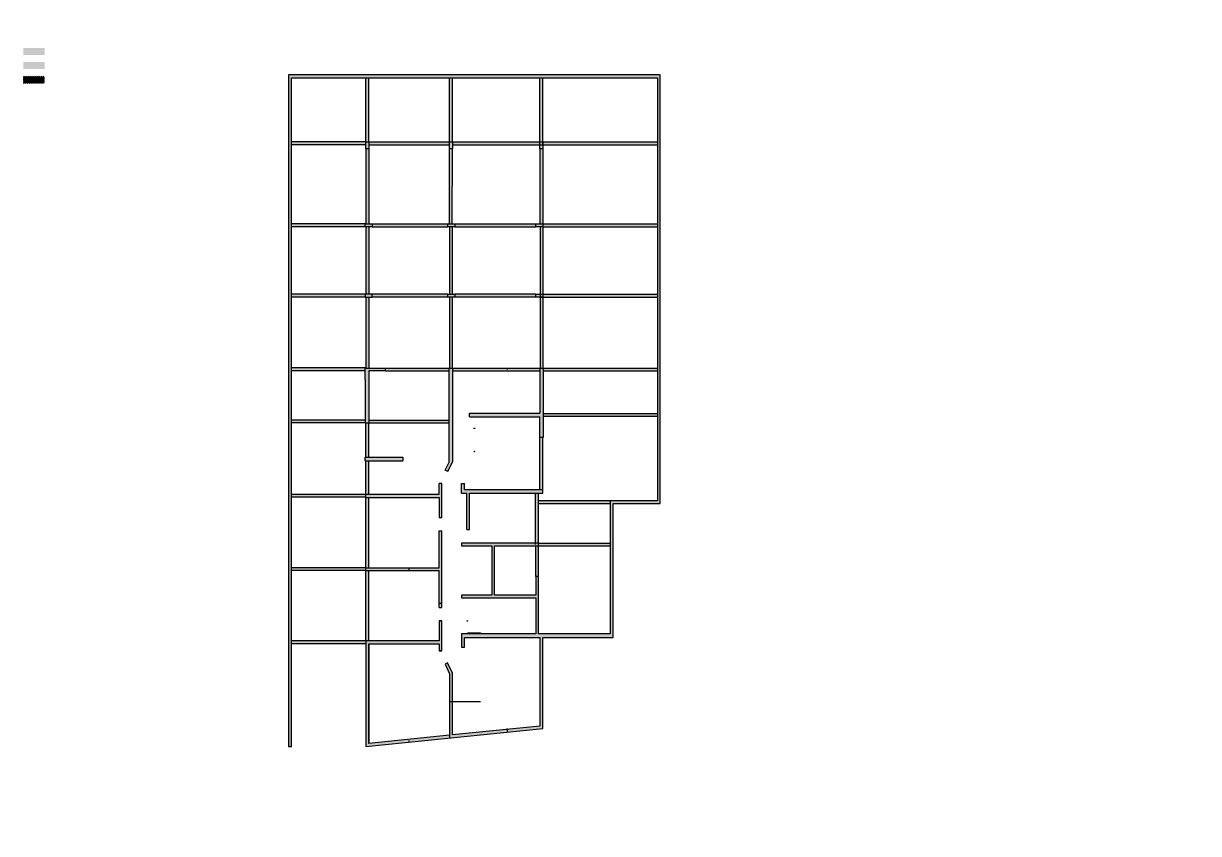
# Model space of a CAD drawing. Header units: millimetres. Extents: x -13 to 207, y 5 to 62.
# Drawn here: x -13.4 to 70, y 4.6 to 62.1 of the extents above; entities that cross this region are included whole.
import ezdxf
from ezdxf.enums import TextEntityAlignment as Align

# ---------------------------------------------------------------- set-up
doc = ezdxf.new("R2010")
doc.units = ezdxf.units.MM
for name, color, linetype in [('GRIS', 9, 'Continuous'), ('MUROS_EST', 5, 'Continuous'), ('PUERTAS', 1, 'Continuous'), ('VIGAS_1', 2, 'Continuous')]:
    doc.layers.add(name, color=color, linetype=linetype)
doc.layers.get('0').off()
doc.layers.get('GRIS').off()
doc.styles.add('ROMAND', font='romand', dxfattribs={"height": 31.5})
pattern_1 = [(0, (0, 0), (0, 6.985), [5.08, -1.905]), (90, (0, 0), (-6.985, 4e-16), [5.08, -1.905])]

# ---------------------------------------------------------------- blocks, each defined once
blk = doc.blocks.new('P_75')
at = {"color": 9}
blk.add_arc((-0.013, 0.059), 0.722, 93.33599, 179.93331, dxfattribs=at)
at = {"layer": 'PUERTAS'}
blk.add_lwpolyline([(-0.015, 0.06), (-0.055, 0.06), (-0.055, 0.78), (-0.015, 0.78)], close=True, dxfattribs=at)
for points in [[(-0.75, 0), (-0.725, 0), (-0.725, 0.02), (-0.735, 0.02), (-0.735, 0.06), (-0.75, 0.06)], [(0, 0.06), (-0.015, 0.06), (-0.015, 0.02), (-0.025, 0.02), (-0.025, 0), (0, 0)]]:
    blk.add_lwpolyline(points, dxfattribs=at)
blk = doc.blocks.new('EJE-1')
at = {"color": 3, "linetype": 'Continuous'}
blk.add_circle((0, 0), 35, dxfattribs=at)
at = {"color": 5, "linetype": 'Continuous', "style": 'ROMAND'}
blk.add_attdef('0', text='', height=25, dxfattribs=at).set_placement((0.2, 0), align=Align.MIDDLE)

msp = doc.modelspace()

# ---------------------------------------------------------------- hatches: boundary and pattern name
at = {"layer": 'MUROS_EST', "transparency": 33554687}
h = msp.add_hatch(color=256, dxfattribs=at)
h.dxf.hatch_style = 1
h.paths.add_polyline_path([(-11.911, 60.363), (-13.411, 60.363), (-13.411, 59.863), (-11.911, 59.863)])
h = msp.add_hatch(color=5, dxfattribs=at)
h.dxf.hatch_style = 1
h.paths.add_polyline_path([(28.465, 28.023), (31.815, 28.023), (31.815, 58.443), (5.415, 58.443), (5.415, 10.79), (5.615, 10.79), (5.615, 58.243), (31.615, 58.243), (31.615, 28.223), (28.265, 28.223), (28.265, 18.777), (23.163, 18.777), (23.163, 19.274), (22.963, 19.274), (22.963, 18.777), (17.705, 18.777), (17.705, 17.827), (17.905, 17.827), (17.905, 18.527), (23.263, 18.527), (23.263, 12.243), (19.34, 11.845), (19.34, 11.645), (23.463, 12.064), (23.463, 18.527), (28.465, 18.527)], flags=17)
h.paths.add_polyline_path([(23.163, 22.847), (22.963, 22.847), (22.963, 21.527), (20.04, 21.527), (20.04, 25.027), (23.163, 25.027), (23.16, 25.227), (17.705, 25.227), (17.705, 25.027), (19.84, 25.027), (19.84, 21.527), (17.705, 21.527), (17.705, 21.327), (22.963, 21.327), (22.963, 19.274), (23.163, 19.274)], flags=16)
h.paths.add_polyline_path([(16.305, 19.707), (16.105, 19.707), (16.105, 18.277), (10.905, 18.277), (10.905, 10.79), (23.463, 12.064), (23.463, 18.527), (28.465, 18.527), (28.465, 28.023), (31.815, 28.023), (31.815, 58.443), (5.415, 58.443), (5.415, 10.79), (5.615, 10.79), (5.615, 58.243), (31.615, 58.243), (31.615, 28.223), (28.265, 28.223), (28.265, 18.777), (23.163, 18.777), (23.163, 19.274), (22.963, 19.274), (22.963, 18.777), (17.705, 18.777), (17.705, 17.827), (17.905, 17.827), (17.905, 18.527), (23.263, 18.527), (23.263, 12.243), (17.055, 11.614), (17.055, 15.987), (16.71, 16.718), (16.529, 16.633), (16.855, 15.942), (16.855, 11.593), (11.105, 11.01), (11.105, 18.077), (16.105, 18.077), (16.105, 17.577), (16.305, 17.577)])
h = msp.add_hatch(color=5, dxfattribs=at)
h.dxf.hatch_style = 1
h.paths.add_polyline_path([(28.465, 28.023), (31.815, 28.023), (31.815, 58.443), (5.415, 58.443), (5.415, 10.79), (5.615, 10.79), (5.615, 58.243), (31.615, 58.243), (31.615, 28.223), (28.265, 28.223), (28.265, 18.777), (23.163, 18.777), (23.163, 19.274), (22.963, 19.274), (22.963, 18.777), (17.705, 18.777), (17.705, 17.827), (17.905, 17.827), (17.905, 18.527), (23.263, 18.527), (23.263, 12.243), (17.055, 11.614), (17.055, 15.987), (16.71, 16.718), (16.529, 16.633), (16.855, 15.942), (16.855, 11.593), (11.105, 11.01), (11.105, 18.077), (16.105, 18.077), (16.105, 17.577), (16.305, 17.577), (16.305, 19.707), (16.105, 19.707), (16.105, 18.277), (10.905, 18.277), (10.905, 10.79), (23.463, 12.064), (23.463, 18.527), (28.465, 18.527)])
h = msp.add_hatch(dxfattribs=at)
h.set_pattern_fill('_USER', color=5, scale=0.058, angle=25, pattern_type=0)
h.set_pattern_definition([(25, (0, 0), (-0.02451186, 0.05256585), [])])
h.paths.add_polyline_path([(-11.911, 58.363), (-13.411, 58.363), (-13.411, 57.863), (-11.911, 57.863)])
h = msp.add_hatch(color=2, dxfattribs=at)
h.dxf.hatch_style = 1
h.paths.add_polyline_path([(11.105, 28.452), (10.905, 28.452), (10.905, 23.477), (11.105, 23.477)])
h.paths.add_polyline_path([(10.905, 23.477), (5.615, 23.477), (5.615, 23.277), (10.905, 23.277)])
h.paths.add_polyline_path([(11.105, 23.277), (10.905, 23.277), (10.905, 18.277), (11.105, 18.277)])
h.paths.add_polyline_path([(10.905, 18.277), (5.615, 18.277), (5.615, 18.077), (10.905, 18.077)])
h.paths.add_polyline_path([(28.265, 25.227), (23.16, 25.227), (23.163, 25.027), (28.265, 25.027)])
h.paths.add_polyline_path([(16.83, 33.947), (11.105, 33.947), (11.105, 33.747), (16.83, 33.747)])
h.paths.add_polyline_path([(10.855, 33.947), (5.615, 33.947), (5.615, 33.747), (10.855, 33.747)])
h.paths.add_polyline_path([(10.855, 37.651), (5.615, 37.651), (5.615, 37.451), (10.855, 37.451)])
h.paths.add_polyline_path([(23.263, 37.647), (17.08, 37.647), (17.08, 37.447), (23.263, 37.447)])
h.paths.add_polyline_path([(31.615, 34.425), (23.513, 34.425), (23.513, 34.225), (31.615, 34.225)])
h.paths.add_polyline_path([(30.015, 37.647), (23.513, 37.647), (23.513, 37.447), (30.015, 37.447)])
h.paths.add_polyline_path([(31.615, 42.876), (23.478, 42.876), (23.478, 42.676), (31.615, 42.676)])
h.paths.add_polyline_path([(23.478, 47.676), (23.278, 47.676), (23.278, 42.876), (23.478, 42.876)])
h.paths.add_polyline_path([(22.978, 42.876), (17.215, 42.876), (17.215, 42.676), (22.978, 42.676)])
h.paths.add_polyline_path([(17.04, 47.676), (16.84, 47.676), (16.84, 42.876), (17.04, 42.876)])
h.paths.add_polyline_path([(16.715, 42.876), (11.355, 42.876), (11.355, 42.676), (16.715, 42.676)])
h.paths.add_polyline_path([(11.106, 47.676), (10.906, 47.676), (10.906, 42.876), (11.106, 42.876)])
h.paths.add_polyline_path([(10.855, 42.876), (5.615, 42.876), (5.615, 42.676), (10.855, 42.676)])
h.paths.add_polyline_path([(11.106, 42.676), (10.906, 42.676), (10.906, 37.647), (11.106, 37.647)])
h.paths.add_polyline_path([(11.106, 53.193), (10.906, 53.193), (10.906, 47.876), (11.106, 47.876)])
h.paths.add_polyline_path([(16.715, 47.876), (11.355, 47.876), (11.355, 47.676), (16.715, 47.676)])
h.paths.add_polyline_path([(10.855, 47.876), (5.615, 47.876), (5.615, 47.676), (10.855, 47.676)])
h.paths.add_polyline_path([(17.055, 53.192), (17.055, 53.193), (16.855, 53.193), (16.841, 47.876), (17.041, 47.876)])
h.paths.add_polyline_path([(22.978, 47.876), (17.215, 47.876), (17.215, 47.676), (22.978, 47.676)])
h.paths.add_polyline_path([(23.461, 53.193), (23.261, 53.193), (23.261, 47.876), (23.461, 47.876)])
h.paths.add_polyline_path([(31.615, 47.876), (23.478, 47.876), (23.478, 47.676), (31.615, 47.676)])
h.paths.add_polyline_path([(31.615, 53.693), (23.461, 53.693), (23.461, 53.493), (31.615, 53.493)])
h.paths.add_polyline_path([(23.461, 58.243), (23.261, 58.243), (23.261, 53.693), (23.461, 53.693)])
h.paths.add_polyline_path([(23.261, 53.693), (17.055, 53.693), (17.055, 53.493), (23.261, 53.493)])
h.paths.add_polyline_path([(17.055, 58.243), (16.855, 58.243), (16.855, 53.693), (17.055, 53.693)])
h.paths.add_polyline_path([(11.106, 58.243), (10.906, 58.243), (10.906, 53.693), (11.106, 53.693)])
h.paths.add_polyline_path([(10.906, 53.693), (5.615, 53.693), (5.615, 53.493), (10.906, 53.493)])
h.paths.add_polyline_path([(16.855, 53.693), (11.106, 53.693), (11.106, 53.493), (16.855, 53.493)])
h.paths.add_polyline_path([(23.926, 38.063), (27.893, 38.063), (27.893, 38.361), (23.926, 38.361)], flags=9)
h = msp.add_hatch(color=5, dxfattribs=at)
h.dxf.hatch_style = 1
h.paths.add_polyline_path([(16.305, 26.097), (16.105, 26.097), (16.105, 23.477), (10.905, 23.477), (10.905, 23.277), (16.105, 23.277), (16.105, 20.657), (16.305, 20.657)])
h.paths.add_polyline_path([(16.305, 29.447), (16.105, 29.447), (16.105, 28.702), (10.905, 28.702), (10.905, 28.452), (16.105, 28.452), (16.105, 27.047), (16.305, 27.047)])
h.paths.add_polyline_path([(23.463, 29.022), (17.905, 29.022), (17.905, 29.447), (17.705, 29.447), (17.705, 28.772), (18.063, 28.772), (18.063, 26.177), (18.263, 26.177), (18.263, 28.772), (23.463, 28.772)])
h.paths.add_polyline_path([(13.526, 31.322), (10.853, 31.322), (10.853, 31.072), (13.526, 31.072)])
h.paths.add_polyline_path([(23.513, 37.647), (23.263, 37.647), (23.263, 34.432), (18.263, 34.432), (18.263, 34.182), (23.263, 34.182), (23.263, 32.737), (23.513, 32.737)])
h.paths.add_polyline_path([(17.08, 37.647), (16.83, 37.647), (16.83, 30.973), (16.543, 30.388), (16.723, 30.3), (17.08, 31.028)])
h.paths.add_polyline_path([(11.105, 37.447), (12.287, 37.447), (12.287, 37.647), (10.855, 37.647), (10.855, 36.833), (10.855, 33.747), (11.105, 33.747)])
h.paths.add_polyline_path([(23.478, 47.876), (22.978, 47.876), (22.978, 47.676), (23.478, 47.676)])
h.paths.add_polyline_path([(23.278, 42.876), (22.978, 42.876), (22.978, 42.676), (23.278, 42.676)])
h.paths.add_polyline_path([(23.478, 42.876), (23.278, 42.876), (23.278, 42.676), (23.478, 42.676)])
h.paths.add_polyline_path([(17.215, 42.876), (16.715, 42.876), (16.715, 42.676), (17.215, 42.676)])
h.paths.add_polyline_path([(17.215, 47.876), (16.715, 47.876), (16.715, 47.676), (17.215, 47.676)])
h.paths.add_polyline_path([(17.055, 53.693), (16.855, 53.693), (16.855, 53.193), (17.055, 53.193)])
h.paths.add_polyline_path([(23.461, 53.493), (23.261, 53.493), (23.261, 53.193), (23.461, 53.193)])
h.paths.add_polyline_path([(23.461, 53.693), (23.261, 53.693), (23.261, 53.493), (23.461, 53.493)])
h.paths.add_polyline_path([(11.106, 53.693), (10.906, 53.693), (10.906, 53.193), (11.106, 53.193)])
h.paths.add_polyline_path([(11.355, 47.876), (10.855, 47.876), (10.855, 47.676), (11.355, 47.676)])
h.paths.add_polyline_path([(11.355, 42.876), (10.855, 42.876), (10.855, 42.676), (11.355, 42.676)])
h = msp.add_hatch(color=2, dxfattribs=at)
h.dxf.hatch_style = 1
h.paths.add_polyline_path([(31.615, 37.647), (30.015, 37.647), (30.015, 37.447), (31.615, 37.447)])
h.paths.add_polyline_path([(23.478, 42.676), (23.278, 42.676), (23.278, 37.647), (23.478, 37.647)])
h.paths.add_polyline_path([(17.04, 42.676), (16.84, 42.676), (16.84, 37.647), (17.04, 37.647)])
h.paths.add_polyline_path([(28.265, 28.22), (23.16, 28.22), (23.16, 28.02), (28.265, 28.02)])
h.paths.add_polyline_path([(23.16, 28.772), (22.96, 28.772), (22.96, 25.227), (23.16, 25.227)])
h = msp.add_hatch(color=2, dxfattribs=at)
h.dxf.hatch_style = 1
h.paths.add_polyline_path([(16.83, 37.647), (12.287, 37.647), (12.287, 37.447), (16.83, 37.447)])
h = msp.add_hatch(color=5, dxfattribs=at)
h.dxf.hatch_style = 1
h.paths.add_polyline_path([(16.955, 34.307), (16.83, 34.307), (16.83, 30.973), (16.543, 30.388), (16.633, 30.344), (16.955, 31.001)])
h.paths.add_polyline_path([(17.08, 34.307), (16.955, 34.307), (16.955, 31.001), (17.08, 31.256)])
h.paths.add_polyline_path([(16.955, 30.773), (16.955, 31.001), (16.633, 30.344), (16.723, 30.3)])
h.paths.add_polyline_path([(17.066, 31.001), (16.955, 31.001), (16.955, 30.773)])
h.paths.add_polyline_path([(17.08, 31.256), (16.955, 31.001), (17.066, 31.001), (17.08, 31.028)], flags=0)
h = msp.add_hatch(color=2, dxfattribs=at)
h.dxf.hatch_style = 1
h.paths.add_polyline_path([(11.105, 33.747), (10.905, 33.747), (10.905, 31.322), (11.105, 31.322)])
h.paths.add_polyline_path([(11.105, 31.072), (10.905, 31.072), (10.905, 28.702), (11.105, 28.702)])
h = msp.add_hatch(color=2, dxfattribs=at)
h.dxf.hatch_style = 1
h.paths.add_polyline_path([(23.463, 32.737), (23.263, 32.737), (23.261, 29.022), (23.461, 29.022)])
h.paths.add_polyline_path([(23.163, 23.707), (22.963, 23.707), (22.963, 22.847), (23.163, 22.847)])
h.paths.add_polyline_path([(23.073, 25.027), (22.963, 25.027), (22.963, 23.797), (23.073, 23.797)], flags=17)
h.paths.add_polyline_path([(23.163, 25.027), (23.073, 25.027), (23.073, 23.797), (22.963, 23.797), (22.963, 23.707), (23.163, 23.707)])
h.paths.add_polyline_path([(22.303, 22.994), (23.023, 22.994), (23.023, 23.234), (22.303, 23.234)], flags=9)
at = {"layer": 'PUERTAS', "transparency": 33554687}
h = msp.add_hatch(dxfattribs=at)
h.set_pattern_fill('ANGLE', color=256)
h.set_pattern_definition(pattern_1)
h.paths.add_polyline_path([(16.305, 26.097), (16.105, 26.097), (16.105, 23.477), (10.905, 23.477), (10.905, 23.277), (16.105, 23.277), (16.105, 20.657), (16.305, 20.657)])
edge = h.paths.add_edge_path()
edge.add_line((17.055, 13.723), (17.055, 11.614))
edge.add_line((16.855, 13.723), (16.855, 11.593))
edge.add_line((16.945, 16.221), (17.055, 15.987))
edge.add_line((16.764, 16.135), (16.945, 16.221))
edge.add_line((16.855, 15.942), (16.764, 16.135))
edge.add_line((16.855, 13.723), (16.855, 15.942))
edge.add_line((17.055, 13.723), (17.055, 15.987))
edge.add_line((17.055, 11.614), (23.263, 12.243))
edge.add_line((11.105, 11.01), (16.855, 11.593))
edge.add_line((10.906, 10.79), (23.463, 12.064))
at = {"layer": 'VIGAS_1', "transparency": 33554687}
h = msp.add_hatch(color=2, dxfattribs=at)
h.dxf.hatch_style = 1
h.paths.add_polyline_path([(-11.911, 59.363), (-13.411, 59.363), (-13.411, 58.863), (-11.911, 58.863)])
h = msp.add_hatch(dxfattribs=at)
h.set_pattern_fill('ANGLE', color=256)
h.set_pattern_definition(pattern_1)
h.paths.add_polyline_path([(19.34, 37.647), (17.08, 37.647), (17.08, 37.547), (19.34, 37.547)])
h.paths.add_polyline_path([(19.34, 37.547), (17.08, 37.547), (17.08, 37.447), (19.34, 37.447)])
h.paths.add_polyline_path([(11.005, 38.439), (10.906, 38.439), (10.906, 37.647), (11.005, 37.647)])
h.paths.add_polyline_path([(11.106, 38.439), (11.005, 38.439), (11.005, 37.647), (11.106, 37.647)])
h = msp.add_hatch(dxfattribs=at)
h.set_pattern_fill('ANGLE', color=256)
h.set_pattern_definition(pattern_1)
h.paths.add_polyline_path([(23.263, 37.647), (17.08, 37.647), (17.08, 37.547), (23.263, 37.547)])
h = msp.add_hatch(dxfattribs=at)
h.set_pattern_fill('ANGLE', color=256)
h.set_pattern_definition(pattern_1)
h.paths.add_polyline_path([(23.263, 37.647), (19.34, 37.647), (19.34, 37.547), (23.263, 37.547)])
h = msp.add_hatch(dxfattribs=at)
h.set_pattern_fill('ANGLE', color=256)
h.set_pattern_definition(pattern_1)
h.paths.add_polyline_path([(23.363, 25.127), (23.163, 25.127), (23.163, 25.027), (23.363, 25.027)])
h.paths.add_polyline_path([(23.363, 25.227), (23.163, 25.227), (23.163, 25.127), (23.363, 25.127)])
h.paths.add_polyline_path([(24.088, 25.227), (23.363, 25.227), (23.363, 25.127), (24.088, 25.127)])
h.paths.add_polyline_path([(24.088, 25.127), (23.363, 25.127), (23.363, 25.027), (24.088, 25.027)])
h.paths.add_polyline_path([(24.088, 34.425), (23.513, 34.425), (23.513, 34.307), (24.088, 34.307)])
h.paths.add_polyline_path([(24.088, 34.307), (23.513, 34.307), (23.513, 34.225), (24.088, 34.225)])
h.paths.add_polyline_path([(25.26, 34.307), (25.212, 34.307), (24.088, 34.307), (24.088, 34.225), (25.26, 34.225)])
h.paths.add_polyline_path([(28.365, 34.425), (24.088, 34.425), (24.088, 34.307), (25.212, 34.307), (25.26, 34.307), (28.365, 34.307)])
h.paths.add_polyline_path([(28.365, 34.307), (25.262, 34.307), (25.297, 34.272), (25.305, 34.262), (25.262, 34.305), (25.262, 34.257), (25.262, 34.225), (28.365, 34.225)])
h.paths.add_polyline_path([(28.999, 34.425), (28.365, 34.425), (28.365, 34.307), (28.999, 34.307)])
h.paths.add_polyline_path([(28.999, 34.307), (28.365, 34.307), (28.365, 34.225), (28.999, 34.225)])
h.paths.add_polyline_path([(29.99, 34.307), (28.999, 34.307), (28.999, 34.225), (30.011, 34.225)])
h.paths.add_polyline_path([(29.961, 34.425), (28.999, 34.425), (28.999, 34.307), (29.99, 34.307)])
h.paths.add_polyline_path([(30.537, 34.425), (29.961, 34.425), (29.99, 34.307), (30.508, 34.307)])
h.paths.add_polyline_path([(30.508, 34.307), (29.99, 34.307), (30.011, 34.225), (30.487, 34.225)])
h.paths.add_polyline_path([(31.499, 34.307), (30.508, 34.307), (30.487, 34.225), (31.499, 34.225)])
h.paths.add_polyline_path([(31.499, 34.425), (30.537, 34.425), (30.508, 34.307), (31.499, 34.307)])
h.paths.add_polyline_path([(31.615, 34.425), (31.499, 34.425), (31.499, 34.307), (31.615, 34.307)])
h.paths.add_polyline_path([(31.615, 34.307), (31.499, 34.307), (31.499, 34.225), (31.615, 34.225)])
h.paths.add_polyline_path([(24.088, 37.547), (23.513, 37.547), (23.513, 37.447), (24.088, 37.447)])
h.paths.add_polyline_path([(24.088, 37.647), (23.513, 37.647), (23.513, 37.547), (24.088, 37.547)])
h.paths.add_polyline_path([(28.999, 37.647), (28.365, 37.647), (28.365, 37.547), (28.999, 37.547)])
h.paths.add_polyline_path([(28.999, 37.547), (28.365, 37.547), (28.365, 37.447), (28.999, 37.447)])
h.paths.add_polyline_path([(29.18, 37.547), (28.999, 37.547), (28.999, 37.447), (29.205, 37.447)])
h.paths.add_polyline_path([(29.155, 37.647), (28.999, 37.647), (28.999, 37.547), (29.18, 37.547)])
h.paths.add_polyline_path([(30.015, 37.647), (29.155, 37.647), (29.18, 37.547), (30.015, 37.547)])
h.paths.add_polyline_path([(30.015, 37.547), (29.18, 37.547), (29.205, 37.447), (30.015, 37.447)])
h.paths.add_polyline_path([(31.343, 37.647), (30.015, 37.647), (30.015, 37.547), (31.318, 37.547)])
h.paths.add_polyline_path([(31.318, 37.547), (30.015, 37.547), (30.015, 37.447), (31.293, 37.447)])
h.paths.add_polyline_path([(31.499, 37.547), (31.318, 37.547), (31.293, 37.447), (31.499, 37.447)])
h.paths.add_polyline_path([(31.499, 37.647), (31.343, 37.647), (31.318, 37.547), (31.499, 37.547)])
h.paths.add_polyline_path([(31.615, 37.647), (31.499, 37.647), (31.499, 37.547), (31.615, 37.547)])
h.paths.add_polyline_path([(31.615, 37.547), (31.499, 37.547), (31.499, 37.447), (31.615, 37.447)])
h.paths.add_polyline_path([(29.958, 37.106), (30.521, 37.103), (30.523, 37.646), (29.961, 37.649)], flags=9)
h = msp.add_hatch(color=2, dxfattribs=at)
h.dxf.hatch_style = 1
h.paths.add_polyline_path([(10.905, 28.677), (5.615, 28.677), (5.615, 28.477), (10.905, 28.477)])
h = msp.add_hatch(dxfattribs=at)
h.set_pattern_fill('ANGLE', color=256)
h.set_pattern_definition(pattern_1)
h.paths.add_polyline_path([(23.16, 28.577), (22.96, 28.577), (22.96, 28.123), (23.16, 28.123)])
h.paths.add_polyline_path([(23.16, 28.648), (23.16, 28.684), (22.96, 28.684), (22.96, 28.598)])
h.paths.add_polyline_path([(23.16, 28.772), (22.96, 28.772), (22.96, 28.684), (23.16, 28.684)])
h.paths.add_polyline_path([(23.16, 28.648), (22.96, 28.598), (22.96, 28.577), (23.16, 28.577)])
h.paths.add_polyline_path([(23.16, 26.177), (22.96, 26.177), (22.96, 26.087), (23.073, 26.087), (23.073, 26.027), (23.16, 26.027)])
h.paths.add_polyline_path([(23.073, 26.087), (22.96, 26.087), (22.96, 25.997, -0.043797), (23.093, 26.008), (23.093, 26.027), (23.073, 26.027)])
h.paths.add_polyline_path([(23.16, 25.996), (23.138, 25.996), (23.138, 26.008), (23.093, 26.008, 0.043797), (22.96, 25.997), (22.96, 25.297), (23.093, 25.297), (23.093, 25.246), (23.138, 25.246), (23.138, 25.259), (23.16, 25.259)])
h.paths.add_polyline_path([(23.093, 25.297), (22.96, 25.297), (22.96, 25.246), (23.093, 25.246)])
h.paths.add_polyline_path([(23.16, 25.259), (23.138, 25.259), (23.138, 25.246), (23.093, 25.246), (23.093, 25.227), (23.16, 25.227)])
h.paths.add_polyline_path([(23.093, 25.246), (22.96, 25.246), (22.96, 25.227), (23.093, 25.227)])
h.paths.add_polyline_path([(23.16, 26.027), (23.093, 26.027), (23.093, 26.008), (23.138, 26.008), (23.138, 25.996), (23.16, 25.996)])
h.paths.add_polyline_path([(23.16, 26.184), (22.96, 26.184), (22.96, 26.177), (23.16, 26.177)])
h.paths.add_polyline_path([(23.301, 28.22), (23.16, 28.22), (23.16, 28.123), (23.301, 28.123)])
h.paths.add_polyline_path([(23.301, 28.123), (23.16, 28.123), (23.16, 28.02), (23.301, 28.02)])
h.paths.add_polyline_path([(23.363, 28.22), (23.301, 28.22), (23.301, 28.123), (23.363, 28.123)])
h.paths.add_polyline_path([(23.363, 28.123), (23.301, 28.123), (23.301, 28.02), (23.363, 28.02)])
h.paths.add_polyline_path([(24.088, 28.123), (23.363, 28.123), (23.363, 28.02), (24.088, 28.02)])
h.paths.add_polyline_path([(24.088, 28.22), (23.363, 28.22), (23.363, 28.123), (24.088, 28.123)])

# ---------------------------------------------------------------- linework, layer by layer
at = {"layer": 'MUROS_EST'}
for p, q in [((10.855, 37.647), (12.287, 37.647)), ((10.855, 36.833), (10.855, 37.647)), ((12.287, 37.447), (12.287, 37.647)), ((16.83, 30.973), (16.83, 37.647)), ((16.83, 37.647), (17.08, 37.647)), ((17.08, 31.028), (17.08, 37.647)), ((23.263, 37.647), (23.263, 34.432)), ((23.263, 37.647), (23.513, 37.647)), ((23.513, 32.737), (23.513, 37.647)), ((10.855, 36.833), (10.855, 33.747)), ((12.287, 37.447), (11.105, 37.447)), ((11.105, 37.447), (11.105, 33.747)), ((18.263, 34.432), (23.263, 34.432)), ((18.263, 34.182), (18.263, 34.432)), ((10.855, 33.747), (11.105, 33.747)), ((18.263, 34.182), (23.263, 34.182)), ((23.263, 32.737), (23.263, 34.182)), ((23.263, 32.737), (23.513, 32.737)), ((10.853, 31.072), (10.853, 31.322)), ((10.855, 31.322), (13.526, 31.322)), ((10.855, 31.072), (13.526, 31.072)), ((13.526, 31.322), (13.526, 31.072)), ((16.543, 30.388), (16.83, 30.973)), ((16.723, 30.3), (17.08, 31.028)), ((16.723, 30.3), (16.543, 30.388)), ((16.105, 28.702), (16.105, 29.447)), ((16.305, 29.447), (16.105, 29.447)), ((16.305, 27.047), (16.305, 29.447)), ((17.705, 28.772), (17.705, 29.447)), ((17.705, 29.447), (17.905, 29.447)), ((17.905, 29.022), (17.905, 29.447)), ((10.905, 28.702), (16.105, 28.702)), ((10.905, 28.452), (10.905, 28.702)), ((10.905, 28.452), (16.105, 28.452)), ((16.105, 28.452), (16.105, 27.047)), ((17.705, 28.772), (18.063, 28.772)), ((17.905, 29.022), (23.463, 29.022)), ((18.063, 26.177), (18.063, 28.772)), ((18.263, 26.177), (18.263, 28.772)), ((18.263, 28.772), (23.463, 28.772)), ((23.463, 28.772), (23.463, 29.022)), ((16.105, 27.047), (16.305, 27.047)), ((16.105, 26.097), (16.305, 26.097)), ((16.105, 23.477), (16.105, 26.097)), ((16.105, 26.097), (16.305, 26.097)), ((16.305, 20.657), (16.305, 26.097)), ((16.305, 20.657), (16.305, 26.097)), ((18.063, 26.177), (18.263, 26.177)), ((10.905, 23.477), (16.105, 23.477)), ((10.905, 23.277), (10.905, 23.477)), ((10.905, 23.277), (16.105, 23.277)), ((16.105, 20.657), (16.105, 23.277)), ((16.105, 20.657), (16.305, 20.657)), ((16.105, 19.707), (16.105, 18.277)), ((16.105, 19.707), (16.305, 19.707)), ((16.305, 18.077), (16.305, 19.707)), ((16.305, 18.077), (16.305, 19.707)), ((16.305, 17.577), (16.305, 19.707)), ((10.905, 18.277), (10.905, 10.79)), ((16.105, 18.277), (10.905, 18.277)), ((11.105, 18.077), (11.105, 11.01)), ((11.105, 18.077), (16.105, 18.077)), ((16.105, 18.077), (16.105, 17.577)), ((16.305, 17.577), (16.105, 17.577))]:
    msp.add_line(p, q, dxfattribs=at)
for points in [[(10.905, 10.79), (23.463, 12.064), (23.463, 18.527), (28.465, 18.527), (28.465, 28.023), (31.815, 28.023), (31.815, 58.443), (5.415, 58.443), (5.415, 10.79), (5.615, 10.79), (5.615, 58.243), (31.615, 58.243), (31.615, 28.223), (28.265, 28.223), (28.265, 18.777), (23.163, 18.777), (23.163, 22.847), (22.963, 22.847), (22.963, 21.527), (20.04, 21.527), (20.04, 25.027), (23.163, 25.027), (23.16, 25.227), (17.705, 25.227), (17.705, 25.027), (19.84, 25.027), (19.84, 21.527), (17.705, 21.527), (17.705, 21.327), (22.963, 21.327), (22.963, 18.777), (17.705, 18.777), (17.705, 17.827), (17.905, 17.827), (17.905, 18.527), (23.263, 18.527), (23.263, 12.243), (17.055, 11.614), (17.055, 15.987), (16.71, 16.718), (16.529, 16.633), (16.855, 15.942), (16.855, 11.593), (11.105, 11.01), (11.105, 18.077), (16.105, 18.077), (16.105, 17.577), (16.305, 17.577), (16.305, 19.707), (16.105, 19.707), (16.105, 18.277), (10.905, 18.277), (10.905, 10.79)], [(16.105, 19.707), (16.305, 19.707)]]:
    msp.add_lwpolyline(points, dxfattribs=at)
for points in [[(10.906, 53.693), (11.106, 53.693), (11.106, 53.193), (10.906, 53.193)], [(16.855, 53.693), (17.055, 53.693), (17.055, 53.193), (16.855, 53.193)], [(23.261, 53.693), (23.461, 53.693), (23.461, 53.193), (23.261, 53.193)], [(10.855, 47.876), (11.355, 47.876), (11.355, 47.676), (10.855, 47.676)], [(16.715, 47.876), (17.215, 47.876), (17.215, 47.676), (16.715, 47.676)], [(22.978, 47.876), (23.478, 47.876), (23.478, 47.676), (22.978, 47.676)], [(10.855, 42.676), (11.355, 42.676), (11.355, 42.876), (10.855, 42.876)], [(16.715, 42.876), (17.215, 42.876), (17.215, 42.676), (16.715, 42.676)], [(22.978, 42.876), (23.478, 42.876), (23.478, 42.676), (22.978, 42.676)]]:
    msp.add_lwpolyline(points, close=True, dxfattribs=at)
at = {"layer": 'PUERTAS'}
msp.add_line((16.855, 11.593), (16.855, 11.393), dxfattribs=at)
for points in [[(18.65, 33.378), (18.65, 33.347), (18.625, 33.347), (18.625, 33.359), (18.58, 33.359), (18.58, 33.378)], [(18.65, 31.688), (18.65, 31.72), (18.625, 31.72), (18.625, 31.707), (18.58, 31.707), (18.58, 31.688)]]:
    msp.add_lwpolyline(points, dxfattribs=at)
at = {"layer": 'VIGAS_1'}
for p, q in [((10.906, 53.693), (10.906, 58.243)), ((11.106, 53.693), (11.106, 58.243)), ((16.855, 53.693), (16.855, 58.243)), ((17.055, 53.693), (17.055, 58.243)), ((23.261, 53.693), (23.261, 58.243)), ((23.461, 53.493), (23.461, 58.243)), ((10.906, 53.693), (5.615, 53.693)), ((10.906, 53.493), (5.615, 53.493)), ((11.106, 53.693), (16.855, 53.693)), ((11.106, 53.493), (16.855, 53.493)), ((17.055, 53.693), (23.261, 53.693)), ((17.055, 53.493), (23.461, 53.493)), ((23.461, 53.693), (31.615, 53.693)), ((23.461, 53.493), (31.615, 53.493)), ((10.906, 53.193), (10.906, 47.876)), ((11.106, 53.193), (11.106, 47.876)), ((16.841, 47.876), (16.855, 53.193)), ((17.041, 47.875), (17.055, 53.192)), ((23.261, 53.193), (23.261, 47.876)), ((23.461, 53.193), (23.461, 47.876)), ((10.855, 47.876), (5.615, 47.876)), ((10.855, 47.676), (5.615, 47.676)), ((10.906, 47.676), (10.906, 42.876)), ((11.106, 47.676), (11.106, 42.876)), ((11.355, 47.876), (16.715, 47.876)), ((11.355, 47.676), (16.715, 47.676)), ((16.84, 47.676), (16.84, 42.876)), ((17.04, 47.676), (17.04, 42.876)), ((17.215, 47.876), (22.978, 47.876)), ((17.215, 47.676), (22.978, 47.676)), ((23.278, 47.676), (23.278, 42.676)), ((23.478, 47.876), (31.615, 47.876)), ((23.478, 47.676), (31.615, 47.676)), ((23.478, 47.676), (23.478, 42.876)), ((10.855, 42.876), (5.615, 42.876)), ((10.855, 42.676), (5.615, 42.676)), ((10.906, 42.676), (10.906, 37.647)), ((11.106, 42.676), (11.106, 37.647)), ((16.715, 42.876), (11.355, 42.876)), ((16.715, 42.676), (11.355, 42.676)), ((16.84, 42.676), (16.84, 37.647)), ((17.04, 42.676), (17.04, 37.647)), ((22.978, 42.876), (17.215, 42.876)), ((22.978, 42.676), (17.215, 42.676)), ((23.278, 42.676), (31.615, 42.676)), ((23.278, 42.676), (23.278, 37.647)), ((23.478, 42.876), (31.615, 42.876)), ((23.478, 42.676), (23.478, 37.647)), ((10.855, 37.651), (5.615, 37.651)), ((12.287, 37.647), (16.83, 37.647)), ((17.08, 37.647), (23.263, 37.647)), ((23.513, 37.647), (31.615, 37.647)), ((10.855, 37.451), (5.615, 37.451)), ((12.287, 37.447), (16.83, 37.447)), ((17.08, 37.447), (23.263, 37.447)), ((23.513, 37.447), (31.615, 37.447)), ((23.513, 34.425), (31.615, 34.425)), ((23.513, 34.225), (31.615, 34.225)), ((10.855, 33.947), (5.615, 33.947)), ((10.855, 33.747), (5.615, 33.747)), ((10.905, 31.322), (10.905, 33.747)), ((11.105, 33.947), (16.83, 33.947)), ((11.105, 33.747), (16.83, 33.747)), ((11.105, 31.322), (11.105, 33.747)), ((23.261, 29.022), (23.263, 32.737)), ((23.461, 29.022), (23.463, 32.737)), ((10.905, 28.702), (10.905, 31.072)), ((11.105, 28.702), (11.105, 31.072)), ((10.905, 28.677), (5.615, 28.677)), ((10.905, 28.477), (5.615, 28.477)), ((10.905, 23.477), (10.905, 28.452)), ((11.105, 23.477), (11.105, 28.452)), ((22.96, 25.127), (22.96, 28.772)), ((23.16, 25.127), (23.16, 28.772)), ((28.265, 28.22), (23.16, 28.22)), ((28.265, 28.02), (23.16, 28.02)), ((23.163, 25.227), (28.265, 25.227)), ((22.963, 22.847), (22.963, 25.027)), ((23.163, 25.027), (28.265, 25.027)), ((23.163, 22.847), (23.163, 25.027)), ((10.905, 23.477), (5.615, 23.477)), ((10.905, 23.277), (5.615, 23.277)), ((10.905, 18.277), (10.905, 23.277)), ((11.105, 18.277), (11.105, 23.277)), ((10.905, 18.277), (5.615, 18.277)), ((10.905, 18.077), (5.615, 18.077))]:
    msp.add_line(p, q, dxfattribs=at)

# ---------------------------------------------------------------- block references
for p, xscale, yscale, zscale in [((5.515, 61.568), 0.0150000000003274, 0.0150000000003274, 0.0150000000003274), ((11.027, 61.567), 0.0150000000003274, 0.0150000000003274, 0.0150000000003274), ((16.955, 61.568), 0.0150000000003274, 0.0150000000003274, 0.0150000000003274), ((22.95, 61.568), 0.0150000000003274, 0.0150000000003274, 0.0150000000003274), ((24.501, 61.568), 0.0150000000003274, 0.0150000000003274, 0.0150000000003274), ((28.365, 61.568), 0.0150000000003274, 0.0150000000003274, 0.0150000000003274), ((31.715, 61.568), 0.0150000000003274, 0.0150000000003274, 0.0150000000003274), ((0.59, 58.343), 0.0150000000003274, 0.0150000000003274, 0.0150000000003274), ((36.189, 58.343), 0.0150000000003274, 0.0150000000003274, 0.0150000000003274), ((69.691, 58.391), 0.0097500000002242, 0.0097500000002242, 0.0097500000002242), ((0.549, 53.376), 0.0150000000003274, 0.0150000000003274, 0.0150000000003274), ((36.189, 53.376), 0.0150000000003274, 0.0150000000003274, 0.0150000000003274), ((69.696, 53.45), 0.0097500000002242, 0.0097500000002242, 0.0097500000002242), ((0.525, 47.776), 0.0150000000003274, 0.0150000000003274, 0.0150000000003274), ((36.189, 47.776), 0.0150000000003274, 0.0150000000003274, 0.0150000000003274), ((69.688, 47.796), 0.0097500000002242, 0.0097500000002242, 0.0097500000002242), ((0.59, 42.776), 0.0150000000003274, 0.0150000000003274, 0.0150000000003274), ((36.189, 42.776), 0.0150000000003274, 0.0150000000003274, 0.0150000000003274), ((69.688, 42.478), 0.0097500000002242, 0.0097500000002242, 0.0097500000002242), ((0.59, 37.912), 0.0150000000003274, 0.0150000000003274, 0.0150000000003274), ((36.189, 37.547), 0.0150000000003274, 0.0150000000003274, 0.0150000000003274), ((69.679, 37.547), 0.0100000000002183, 0.0100000000002183, 0.0100000000002183), ((0.59, 36.733), 0.0150000000003274, 0.0150000000003274, 0.0150000000003274), ((36.189, 36.427), 0.0150000000003274, 0.0150000000003274, 0.0150000000003274), ((69.679, 36.733), 0.0100000000002183, 0.0100000000002183, 0.0100000000002183), ((0.59, 35.667), 0.0150000000003274, 0.0150000000003274, 0.0150000000003274), ((69.679, 35.667), 0.0100000000002183, 0.0100000000002183, 0.0100000000002183), ((36.189, 35.357), 0.0150000000003274, 0.0150000000003274, 0.0150000000003274), ((0.589, 34.307), 0.0150000000003274, 0.0150000000003274, 0.0150000000003274), ((36.189, 34.307), 0.0150000000003274, 0.0150000000003274, 0.0150000000003274), ((69.679, 34.307), 0.0100000000002183, 0.0100000000002183, 0.0100000000002183), ((8.637, 31.175), 0.0100000000002183, 0.0100000000002183, 0.0100000000002183), ((36.189, 29.627), 0.0150000000003274, 0.0150000000003274, 0.0150000000003274), ((0.593, 29.262), 0.0150000000003274, 0.0150000000003274, 0.0150000000003274), ((69.681, 29.077), 0.0100000000002183, 0.0100000000002183, 0.0100000000002183), ((0.59, 28.212), 0.0150000000003274, 0.0150000000003274, 0.0150000000003274), ((36.189, 28.577), 0.0150000000003274, 0.0150000000003274, 0.0150000000003274), ((69.679, 28.377), 0.0100000000002183, 0.0100000000002183, 0.0100000000002183), ((36.189, 27.527), 0.0150000000003274, 0.0150000000003274, 0.0150000000003274), ((0.59, 25.127), 0.0150000000003274, 0.0150000000003274, 0.0150000000003274), ((36.189, 25.127), 0.0150000000003274, 0.0150000000003274, 0.0150000000003274), ((69.679, 25.127), 0.0100000000002183, 0.0100000000002183, 0.0100000000002183), ((0.59, 23.377), 0.0150000000003274, 0.0150000000003274, 0.0150000000003274), ((36.189, 23.377), 0.0150000000003274, 0.0150000000003274, 0.0150000000003274), ((69.679, 23.377), 0.0100000000002183, 0.0100000000002183, 0.0100000000002183), ((0.59, 22.117), 0.0150000000003274, 0.0150000000003274, 0.0150000000003274), ((36.189, 22.117), 0.0150000000003274, 0.0150000000003274, 0.0150000000003274), ((69.679, 22.117), 0.0100000000002183, 0.0100000000002183, 0.0100000000002183), ((69.679, 21.406), 0.0100000000002183, 0.0100000000002183, 0.0100000000002183), ((0.59, 21.014), 0.0150000000003274, 0.0150000000003274, 0.0150000000003274), ((36.189, 21.014), 0.0150000000003274, 0.0150000000003274, 0.0150000000003274), ((0.59, 18.927), 0.0150000000003274, 0.0150000000003274, 0.0150000000003274), ((36.189, 19.041), 0.0150000000003274, 0.0150000000003274, 0.0150000000003274), ((0.59, 17.877), 0.0150000000003274, 0.0150000000003274, 0.0150000000003274), ((69.679, 18.752), 0.0100000000002183, 0.0100000000002183, 0.0100000000002183), ((69.679, 18.052), 0.0100000000002183, 0.0100000000002183, 0.0100000000002183), ((36.189, 17.764), 0.0150000000003274, 0.0150000000003274, 0.0150000000003274), ((36.192, 13.437), 0.0150000000003274, 0.0150000000003274, 0.0150000000003274), ((0.59, 9.783), 0.0150000000003274, 0.0150000000003274, 0.0150000000003274), ((69.679, 9.992), 0.0100000000002183, 0.0100000000002183, 0.0100000000002183), ((5.515, 5.142), 0.0150000000003274, 0.0150000000003274, 0.0150000000003274), ((11.027, 5.142), 0.0150000000003274, 0.0150000000003274, 0.0150000000003274), ((15.697, 5.142), 0.0150000000003274, 0.0150000000003274, 0.0150000000003274), ((16.755, 5.142), 0.0150000000003274, 0.0150000000003274, 0.0150000000003274), ((17.805, 5.142), 0.0150000000003274, 0.0150000000003274, 0.0150000000003274), ((18.894, 5.142), 0.0150000000003274, 0.0150000000003274, 0.0150000000003274), ((19.94, 5.142), 0.0150000000003274, 0.0150000000003274, 0.0150000000003274), ((23.363, 5.142), 0.0150000000003274, 0.0150000000003274, 0.0150000000003274), ((24.413, 5.142), 0.0150000000003274, 0.0150000000003274, 0.0150000000003274), ((28.365, 5.142), 0.0150000000003274, 0.0150000000003274, 0.0150000000003274), ((31.715, 5.142), 0.0150000000003274, 0.0150000000003274, 0.0150000000003274)]:
    msp.add_blockref('EJE-1', p, dxfattribs=dict(xscale=xscale, yscale=yscale, zscale=zscale))
at = {"layer": 'GRIS', "extrusion": (0, 0, -1), "xscale": -1.266666666666665, "yscale": 1.266666666666665, "zscale": -1.266666666666665, "rotation": 90}
msp.add_blockref('P_75', (-18.063, 18.777), dxfattribs=at)

doc.saveas('drawing.dxf')
